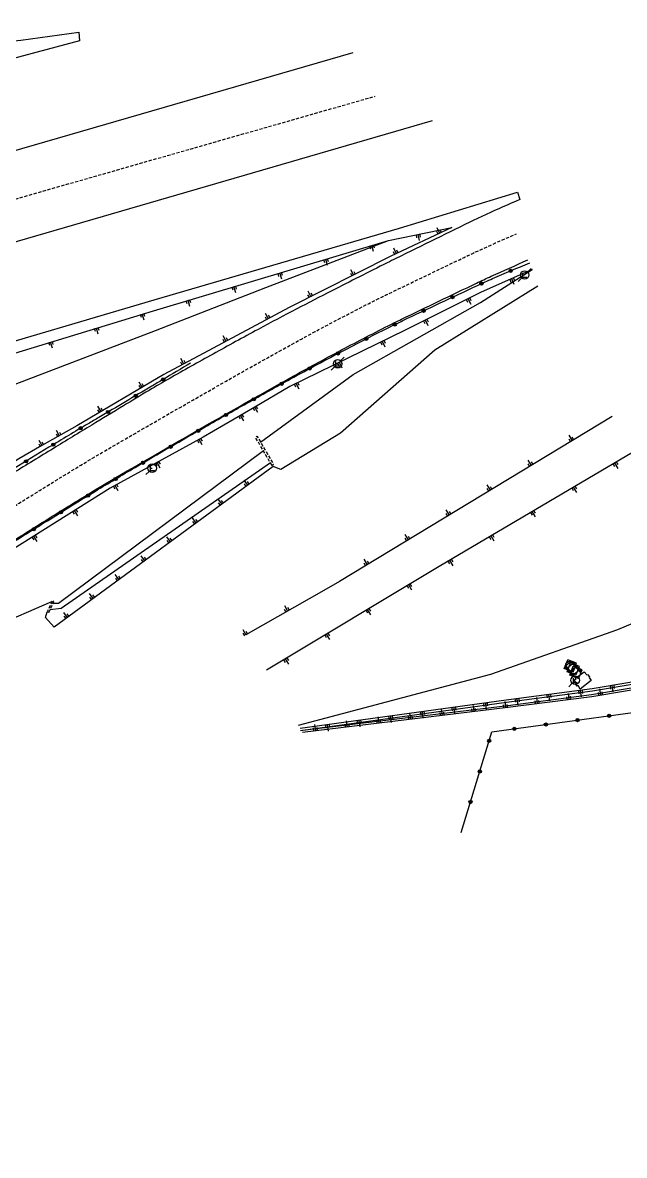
# Model space of a CAD drawing. Header units: millimetres. Extents: x 132999 to 134001, y 131000 to 132000.
# Drawn here: x 133253.7 to 133348, y 131683.8 to 131861.1 of the extents above; entities that cross this region are included whole.
import ezdxf

# ---------------------------------------------------------------- set-up
doc = ezdxf.new("R2010")
doc.units = ezdxf.units.MM
doc.linetypes.add('DASHED', pattern=[0.75, 0.5, -0.25])
doc.layers.get('0').update_dxf_attribs({"linetype": 'CONTINUOUS'})
for name, color, linetype in [('W0001', 6, 'DASHED'), ('W0008', 7, 'CONTINUOUS'), ('W0112', 1, 'DASHED'), ('W0211', 2, 'CONTINUOUS'), ('W0322', 7, 'CONTINUOUS'), ('W0420', 7, 'CONTINUOUS'), ('W0471', 7, 'CONTINUOUS')]:
    doc.layers.add(name, color=color, linetype=linetype)

# ---------------------------------------------------------------- blocks, each defined once
blk = doc.blocks.new('t322o')
at = {"color": 0, "linetype": 'Continuous'}
for radius in [0.25, 0.15]:
    blk.add_circle((0, 0), radius, dxfattribs=at)
blk = doc.blocks.new('t211o')
at = {"color": 0, "linetype": 'Continuous'}
for p, q in [((-0.29, 0.5), (-0.29, 0)), ((0, 1), (0, 0)), ((0.29, 0.5), (0.29, 0))]:
    blk.add_line(p, q, dxfattribs=at)
blk = doc.blocks.new('T471')
for p, q in [((-0.333334, 0.333334), (-0.333334, -0.333334)), ((-0.333334, 0), (0, 0)), ((0.500001, 0.500001), (1.000002, 1.000002)), ((-0.500001, -0.500001), (-1.000002, -1.000002)), ((-0.333334, -0.333334), (0.333334, -0.333334))]:
    blk.add_line(p, q)
blk.add_ellipse((0, 0), major_axis=(0.471405, 0.471405), ratio=1, start_param=5.4977871438, end_param=11.780972451)
blk = doc.blocks.new('T420')
for p, q in [((0.75, 0.75), (-0.75, 0.75)), ((-0.75, 0.75), (-0.75, -0.75)), ((0.75, 0.75), (0.75, -0.75)), ((0.75, -0.75), (-0.75, -0.75))]:
    blk.add_line(p, q)
blk.add_ellipse((0, 0), major_axis=(-0.53, 0.53), ratio=1, start_param=3.926991, end_param=10.210176)

msp = doc.modelspace()

# ---------------------------------------------------------------- linework, layer by layer
at = {"layer": 'W0001', "flags": 128}
for points in [[(133277.25, 131866.86, -0.004342), (133267.09, 131864.93, -0.007309), (133260.94, 131863.91, -0.000156), (133249.83, 131862.23, -0.003304), (133249.24, 131862.15, -0.004118), (133242.38, 131861.27, -0.003283), (133233.78, 131860.29, -0.003807), (133223.63, 131859.28, -0.00756), (133218.4, 131858.88, -0.001156), (133215.42, 131858.71, -0.000511), (133208.71, 131858.34, -0.001198), (133206.27, 131858.21, -0.00014), (133185.52, 131857.19, -0.00838), (133183.19, 131857.11, -0.002476), (133175.81, 131857.04, -0.000569), (133167.84, 131856.99, -0.002649), (133163.84, 131856.99, -0.000342), (133163.23, 131857, -0.000019), (133152.11, 131857.08, -0.00144), (133148.66, 131857.11, -0.000694), (133141.47, 131857.22), (133062.65, 131857.03)], [(133197.57, 131750.15), (133239.97, 131777.49, -0.001422), (133240.65, 131777.93, -0.00016), (133246.57, 131781.69, -0.00179), (133254.04, 131786.41, -0.002122), (133260.39, 131790.34, -0.005541), (133266.11, 131793.77, -0.002213), (133280.39, 131802.02, -0.001377), (133287.98, 131806.34, -0.001759), (133293.95, 131809.68, -0.005316), (133302.1, 131814.1, -0.005553), (133310, 131818.16, -0.00383), (133311.13, 131818.71, -0.00035), (133322.88, 131824.35, -0.005815), (133325.29, 131825.48, -0.002365), (133331.07, 131828.05)]]:
    msp.add_lwpolyline(points, format="xyb", dxfattribs=at)
msp.add_lwpolyline([(133075.91, 131783.05), (133308.94, 131849.58)], dxfattribs=at)
at = {"layer": 'W0008', "flags": 128}
for points in [[(133141.51, 131852.66), (133141.51, 131852.66, 0.004406), (133143.07, 131852.61, 0.000795), (133151.77, 131852.42, 0.001932), (133160.23, 131852.29, 0.003066), (133165.56, 131852.26, 0.004907), (133167.78, 131852.28, 0.000888), (133180.07, 131852.55, 0.003259), (133198.77, 131853.11, 0.004394), (133212.64, 131853.74, 0.008636), (133225.11, 131854.63, 0.012352), (133233.8, 131855.62, 0.000205), (133237.1, 131856.08, -0.000057), (133248.98, 131857.74, -0.000222), (133253.49, 131858.37), (133262.53, 131859.62), (133262.67, 131858.27), (133215.78, 131845.73), (133146.42, 131827.16)], [(133243.56, 131808.65), (133274.33, 131817.74), (133312.77, 131828.91), (133331.27, 131834.55), (133331.59, 131833.41, 0.002831), (133326.34, 131831.09, 0.008188), (133324.54, 131830.24, 0.000237), (133312.21, 131824.19, 0.002133), (133310.84, 131823.51, 0.001538), (133302.15, 131819.12, 0.002435), (133296.68, 131816.3, 0.0034), (133290.63, 131813.09, 0.002896), (133283.58, 131809.24, 0.002576), (133276.68, 131805.37, 0.005634), (133273.55, 131803.55, 0.001065), (133269.52, 131801.12, 0.000868), (133264.58, 131798.13, 0.000529), (133258.56, 131794.46, -0.000503), (133252.23, 131790.6, -0.004294), (133245.03, 131786.3, 0.010208), (133242.02, 131784.46), (133198.91, 131756.8), (133187.39, 131749.31)], [(133205.63, 131750.02), (133242.39, 131773.73, -0.001422), (133243.05, 131774.15, -0.00016), (133248.97, 131777.92, -0.00179), (133256.41, 131782.61, -0.002122), (133262.73, 131786.53, -0.005541), (133268.36, 131789.9, -0.002213), (133282.61, 131798.14, -0.001377), (133290.18, 131802.44, -0.001759), (133296.13, 131805.77, -0.005316), (133304.19, 131810.14, -0.005553), (133312, 131814.16, -0.00383), (133313.07, 131814.68, -0.00035), (133324.81, 131820.32, -0.005815), (133327.13, 131821.4, -0.002365), (133332.87, 131823.96)]]:
    msp.add_lwpolyline(points, format="xyb", dxfattribs=at)
at = {"layer": 'W0008'}
for points in [[(133305.47, 131856.37), (133000, 131767.97)], [(133004.74, 131754.83), (133317.93, 131845.76)]]:
    msp.add_lwpolyline(points, dxfattribs=at)
at = {"layer": 'W0008', "flags": 128}
msp.add_lwpolyline([(133338.8, 131760.52), (133339.61, 131761.15), (133341.26, 131759.21), (133341.7, 131759.5), (133342.09, 131759.04), (133342.19, 131759.11), (133342.55, 131758.72), (133342.46, 131758.64), (133342.79, 131758.15), (133341.04, 131756.82), (133340.77, 131757.36), (133340.59, 131757.25), (133340.36, 131757.58), (133340.48, 131757.74), (133340.11, 131758.22), (133340.43, 131758.47)], close=True, dxfattribs=at)
at = {"layer": 'W0112', "flags": 128}
for points in [[(133292.81, 131791.77), (133290.22, 131796.2), (133290.45, 131796.4), (133293.04, 131791.97)], [(133257.86, 131768.81), (133258.65, 131770.52), (133258.38, 131770.63), (133257.59, 131768.92)]]:
    msp.add_lwpolyline(points, close=True, dxfattribs=at)
at = {"layer": 'W0211'}
for points in [[(133243.78, 131806.73), (133274.22, 131816.02), (133311.04, 131827), (133320.96, 131829.05), (133311.42, 131824.55), (133295.5, 131816.51), (133283.57, 131810.17), (133275.85, 131806.05), (133262.22, 131797.98), (133256.76, 131794.9), (133253.15, 131792.86), (133250.35, 131791.01), (133239.91, 131784.1), (133198.57, 131757.69), (133174.27, 131742.25)], [(133333.54, 131822.45), (133325.45, 131818.84), (133313.65, 131812.95), (133295.6, 131804.16), (133290.09, 131800.94), (133282.02, 131796.21), (133267.43, 131788.25), (133255.51, 131780.76), (133251, 131777.92), (133221.36, 131758.79), (133196.56, 131741.68)], [(133334.43, 131819.87), (133318.28, 131809.84), (133303.51, 131796.85), (133294.17, 131791.18), (133292.99, 131791.66)], [(133346.06, 131799.46), (133303.36, 131773.63), (133301.26, 131772.43), (133288.72, 131765.28)], [(133291.45, 131794.11), (133259.34, 131770.18), (133258.51, 131770.22)], [(133296.94, 131751.15), (133327.08, 131759.12), (133346.94, 131766.12), (133378.66, 131779.5), (133411.02, 131793.56)], [(133411.02, 131793.56), (133393.95, 131772.74), (133389.85, 131767.52), (133389.27, 131766.3), (133388.41, 131764.32), (133387.37, 131764.37), (133385.19, 131763.92), (133342.94, 131756.84), (133329.47, 131755.06), (133297.23, 131750.64)], [(133297.27, 131750.34), (133329.51, 131754.77), (133342.98, 131756.54), (133385.25, 131763.62), (133387.39, 131764.07), (133388.6, 131764), (133389.54, 131766.17), (133390.11, 131767.36), (133394.18, 131772.55), (133411.25, 131793.37)], [(133292.99, 131791.66), (133258.69, 131766.5), (133257.31, 131767.99), (133257.59, 131768.92)], [(133388.34, 131762.71), (133388.54, 131763.57), (133342.84, 131755.92), (133329.71, 131754.21), (133297.56, 131750.32)], [(133388.04, 131762.73), (133388.14, 131763.2), (133342.88, 131755.62), (133329.75, 131753.91), (133297.59, 131750.02)]]:
    msp.add_lwpolyline(points, dxfattribs=at)
at = {"layer": 'W0211', "flags": 128}
for points in [[(133244.76, 131801.54), (133274.57, 131812.91), (133291.84, 131819.64), (133311.04, 131827)], [(133291.01, 131795.44), (133305.49, 131806.01), (133325.47, 131817.31), (133333.54, 131822.45)], [(133391.73, 131818.87), (133319, 131776.01), (133291.93, 131759.76)], [(133292.56, 131792.2), (133259.77, 131769.44), (133258.05, 131769.21)], [(133258.29, 131770.44), (133221.67, 131754.6), (133196.56, 131741.68)]]:
    msp.add_lwpolyline(points, dxfattribs=at)
at = {"layer": 'W0322', "flags": 128}
for points in [[(133205.72, 131749.89), (133242.27, 131773.43, -0.001126), (133243.42, 131774.17, -0.000205), (133249.72, 131778.18, -0.002536), (133257.14, 131782.85, -0.002366), (133265.14, 131787.78, -0.004412), (133271.36, 131791.49, -0.002523), (133282.32, 131797.83, -0.002144), (133288.86, 131801.54, -0.002061), (133295.7, 131805.34, -0.005412), (133304.05, 131809.81, -0.005687), (133312.09, 131813.89, -0.004475), (133313.31, 131814.48, -0.000466), (133325, 131819.97, -0.007162), (133327.35, 131821.04, -0.002932), (133333.16, 131823.52)], [(133280.05, 131807.82, -0.000495), (133275.68, 131805.21, -0.001281), (133273.99, 131804.21, -0.000167), (133265.68, 131799.31, 0.000826), (133264, 131798.32, 0.002629), (133257.87, 131794.64, 0.002945), (133252.43, 131791.3, 0.001336), (133246.52, 131787.59, 0.001584), (133241.55, 131784.43), (133198.89, 131757.13), (133187.21, 131749.59)]]:
    msp.add_lwpolyline(points, format="xyb", dxfattribs=at)
msp.add_lwpolyline([(133322.43, 131734.36), (133327.24, 131750.1), (133359.97, 131754.61), (133377.82, 131757.18), (133396.83, 131758.59), (133391.92, 131745.24), (133384.51, 131716.96), (133379.7, 131699.61), (133375.94, 131683.85)], dxfattribs=at)

# ---------------------------------------------------------------- block references
at = {"layer": 'W0211'}
for p, rotation in [((133319.05, 131828.15), 25.23230424622664), ((133315.69, 131827.96), 191.6734410562539), ((133308.41, 131826.22), 196.6051985918292), ((133312.26, 131824.95), 25.2323042447299), ((133301.22, 131824.07), 196.6051985901447), ((133294.03, 131821.93), 196.6051985898838), ((133305.56, 131821.59), 26.80373044592212), ((133286.84, 131819.79), 196.6051985899702), ((133330.34, 131821.02), 204.079259847351), ((133298.86, 131818.21), 26.80373044595403), ((133279.66, 131817.64), 196.6051985902663), ((133323.53, 131817.88), 206.4980323601314), ((133272.47, 131815.49), 196.9748324113934), ((133292.2, 131814.76), 27.9904263170384), ((133316.82, 131814.53), 206.4980323607273), ((133265.3, 131813.3), 196.9748324114669), ((133258.13, 131811.11), 196.9748324114061), ((133285.58, 131811.24), 27.9904263172878), ((133310.09, 131811.22), 205.9783303570317), ((133278.96, 131807.71), 28.05981444613647), ((133303.35, 131807.93), 205.9783303572641), ((133272.43, 131804.03), 30.63955329470334), ((133296.6, 131804.65), 205.9783303570298), ((133265.98, 131800.21), 30.63955329464513), ((133290.09, 131800.94), 210.3243100622396), ((133287.88, 131799.65), 210.3243100622175), ((133259.49, 131796.44), 29.44203194629073), ((133256.76, 131794.9), 29.44203194628926), ((133281.4, 131795.88), 208.6210160808785), ((133339.79, 131795.67), 31.17313874024254), ((133274.82, 131792.28), 208.6210160809423), ((133333.38, 131791.79), 31.17313874027037), ((133346.5, 131792.21), 210.512256058854), ((133268.23, 131788.69), 208.621016080992), ((133288.96, 131788.7), 36.25558870961525), ((133326.96, 131787.91), 31.17313874027185), ((133340.04, 131788.41), 210.5122560588514), ((133284.92, 131785.74), 36.25558870907283), ((133261.86, 131784.75), 212.1671362637886), ((133320.54, 131784.02), 31.17313874028737), ((133333.57, 131784.6), 210.5122560588552), ((133280.89, 131782.79), 36.255588708662), ((133255.51, 131780.76), 212.1671362637196), ((133314.13, 131780.14), 31.17313874030502), ((133327.11, 131780.79), 210.5122560588777), ((133276.86, 131779.83), 36.25558870863664), ((133272.83, 131776.87), 36.25558870908471), ((133307.71, 131776.26), 31.17313874022286), ((133320.65, 131776.98), 210.5122560588599), ((133268.8, 131773.91), 36.25558870878245), ((133314.21, 131773.14), 210.9778931091296), ((133264.76, 131770.96), 36.25558870936933), ((133260.73, 131768), 36.25558870868381), ((133295.23, 131769), 29.69335538539737), ((133307.78, 131769.28), 210.9778931090973), ((133288.72, 131765.28), 29.69335538545727), ((133301.35, 131765.42), 210.9778931091626), ((133294.92, 131761.56), 210.9778931090459), ((133339.29, 131755.15), 7.425243867203691), ((133341.13, 131756.6), 187.504936720435), ((133344.24, 131755.85), 9.507317211501896), ((133346.08, 131757.36), 189.5126554637791), ((133324.4, 131753.26), 6.892711693991076), ((133326.27, 131754.62), 187.8108864342486), ((133329.37, 131753.86), 6.892711694658141), ((133331.22, 131755.29), 187.5049367183887), ((133334.33, 131754.51), 7.425243867922041), ((133336.18, 131755.95), 187.5049367194119), ((133309.51, 131751.46), 6.892711692656939), ((133311.4, 131752.59), 187.8108864322998), ((133314.48, 131752.06), 6.892711693323998), ((133316.36, 131753.27), 187.8108864347851), ((133319.44, 131752.66), 6.892711693991076), ((133321.31, 131753.95), 187.8108864372703), ((133299.59, 131750.26), 6.892711697508121), ((133301.5, 131751.23), 187.8108864320809), ((133304.55, 131750.86), 6.892711692656939), ((133306.45, 131751.91), 187.8108864353215)]:
    msp.add_blockref('t211o', p, dxfattribs=dict(at, rotation=rotation))
at = {"layer": 'W0322'}
for p, rotation in [((133330.18, 131822.26), 23.1572951359173), ((133325.6, 131820.26), 24.70215157916083), ((133321.07, 131818.13), 25.16217769962472), ((133316.55, 131816.01), 25.20352138007316), ((133312.03, 131813.86), 26.26878043382207), ((133307.56, 131811.62), 26.99120171286962), ((133303.12, 131809.33), 27.69932097703308), ((133298.71, 131806.98), 28.35352294542907), ((133275.76, 131805.26), 210.8113247616297), ((133294.32, 131804.58), 28.8971975803784), ((133271.45, 131802.71), 210.5042457586755), ((133289.95, 131802.15), 29.19923313189964), ((133267.14, 131800.17), 210.4844667143181), ((133285.59, 131799.7), 29.51986301784132), ((133262.84, 131797.63), 210.7813242692912), ((133281.25, 131797.22), 29.82249427881294), ((133258.55, 131795.06), 211.2023482202717), ((133276.92, 131794.73), 30.0509050801342), ((133254.29, 131792.45), 211.7137276383934), ((133272.59, 131792.22), 30.2793158814555), ((133268.28, 131789.68), 30.84350118435296), ((133264.01, 131787.09), 31.43266008332352), ((133259.75, 131784.47), 31.72112214592593), ((133255.5, 131781.83), 32.02614762584754), ((133345.61, 131752.63), 7.845571295644909), ((133330.75, 131750.59), 7.845571295644909), ((133335.7, 131751.27), 7.845571295644909), ((133340.65, 131751.95), 7.845571295644909), ((133326.81, 131748.71), 73.0129693565656), ((133325.35, 131743.92), 73.0129693565656), ((133323.89, 131739.14), 73.0129693565656)]:
    msp.add_blockref('t322o', p, dxfattribs=dict(at, rotation=rotation))
at = {"layer": 'W0420'}
for p, rotation in [((133339.53, 131760.43), 248.0715276037196), ((133339.98, 131759.94), 248.0715276037289), ((133340.4, 131759.42), 248.0715276037134)]:
    msp.add_blockref('T420', p, dxfattribs=dict(at, rotation=rotation))
at = {"layer": 'W0471'}
for p in [(133332.37, 131821.61), (133303.09, 131807.72), (133274.04, 131791.37), (133340.28, 131758.18)]:
    msp.add_blockref('T471', p, dxfattribs=at)

doc.saveas('drawing.dxf')
